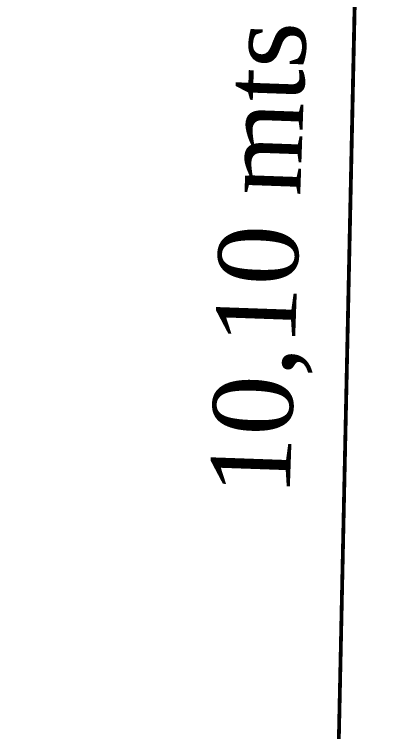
# Model space of a CAD drawing. Header units: metres. Extents: x 2 to 659295185, y -28 to 1124222152.
# Drawn here: x 658248.817 to 658250.199, y 1124123.408 to 1124126.11 of the extents above; entities that cross this region are included whole.
import ezdxf

# ---------------------------------------------------------------- set-up
doc = ezdxf.new("R2010")
doc.units = ezdxf.units.M
doc.header["$MEASUREMENT"] = 0
doc.layers.add('DPIC_Cotas', color=7, linetype='CONTINUOUS')
doc.layers.add('DPIC_Poligonal', color=7, linetype='CONTINUOUS', lineweight=60, true_color=0xc3472d)
doc.layers.add('DPIC_Poligonal General', color=7, linetype='CONTINUOUS', lineweight=50, true_color=0x008fc5)
doc.layers.add('DPIC_Poligonal P4', color=242, linetype='CONTINUOUS', lineweight=50)
doc.styles.add('TextBookAntig', font='ANTQUAB.TTF', dxfattribs={"height": 3})

msp = doc.modelspace()

# ---------------------------------------------------------------- linework, layer by layer
at = {"layer": 'DPIC_Poligonal', "lineweight": 9}
msp.add_lwpolyline([(658230.9083, 1124128.4414), (658250.1985, 1124130.6823), (658249.9791, 1124120.5291), (658231.7173, 1124118.4077)], close=True, dxfattribs=at)
at = {"layer": 'DPIC_Poligonal General'}
msp.add_lwpolyline([(658230.9083, 1124128.4413), (658250.1986, 1124130.6822), (658249.9791, 1124120.529), (658231.7173, 1124118.4076)], close=True, dxfattribs=at)
at = {"layer": 'DPIC_Poligonal P4'}
msp.add_lwpolyline([(658230.9083, 1124128.4414), (658250.1985, 1124130.6823), (658249.9791, 1124120.5291), (658231.7173, 1124118.4077)], close=True, dxfattribs=at)

# ---------------------------------------------------------------- texts
at = {"layer": 'DPIC_Cotas', "insert": (658249.51, 1124123.0373), "char_height": 0.3, "width": 4.283965, "attachment_point": 1, "rotation": 87.9654, "style": 'TextBookAntig'}
msp.add_mtext('\\pi1.2665;{\\fBook Antiqua|b0|i0|c0|p18;10,10 mts}', dxfattribs=at)

doc.saveas('drawing.dxf')
